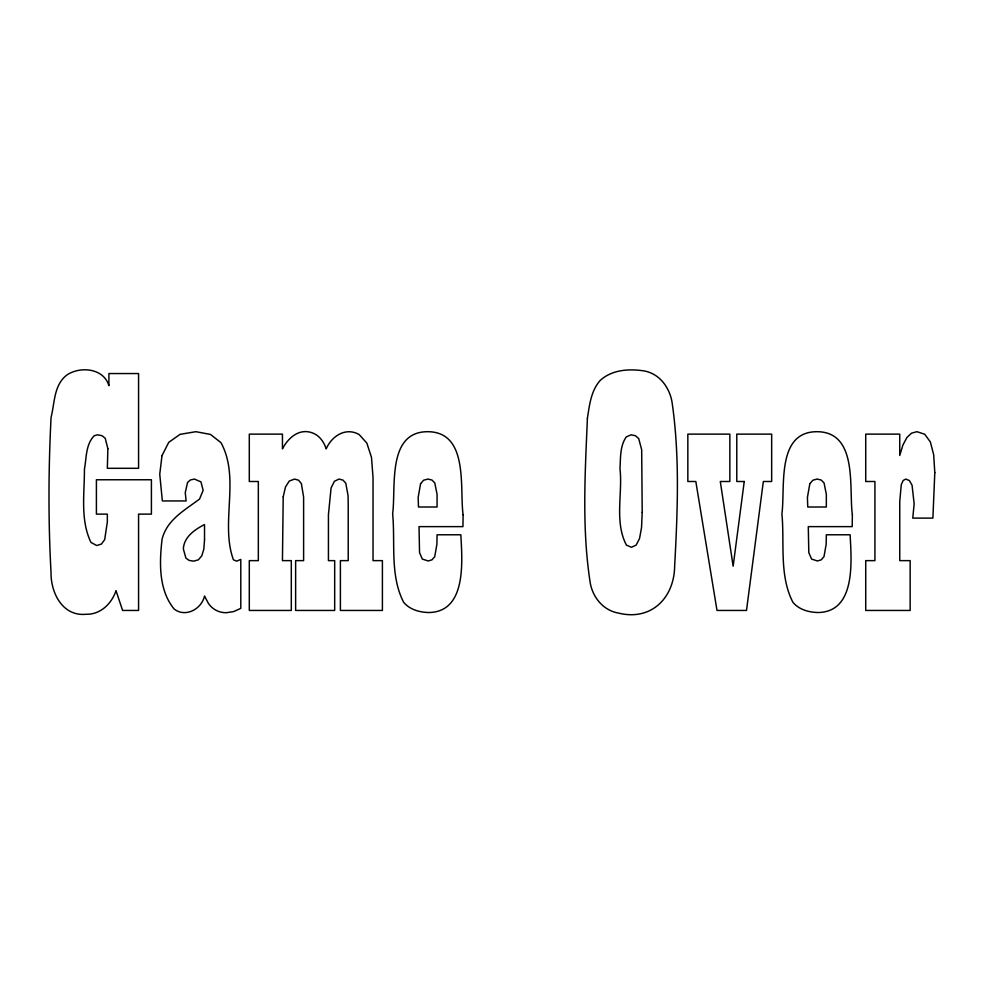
<?xml version="1.0" encoding="UTF-8"?>
<svg xmlns="http://www.w3.org/2000/svg" width="984" height="984" viewBox="0 0 984 984"><rect width="100%" height="100%" fill="white"/><g stroke="black" fill="none" stroke-linecap="round" stroke-linejoin="round"><path stroke-width="1.48" d="M463.107 514.817L462.935 526.625L419.024 526.625L419.541 552.651L422.321 559.072L428.224 560.978L432.013 559.81L434.731 556.649L436.896 544.324L437.068 534.779L460.844 534.779C462.185 560.646 466.871 611.642 429.086 612.528C419.701 612.356 409.996 609.785 403.698 602.38C389.75 575.48 395.408 542.971 392.641 513.783C396.171 487.449 386.675 431.582 427.88 431.693C469.073 432.074 459.442 488.359 463.107 514.817M852.365 514.817L852.193 526.625L808.282 526.625L808.811 552.651L811.579 559.072L817.483 560.978L821.283 559.81L823.989 556.649L826.166 544.324L826.339 534.779L850.114 534.779C851.443 560.646 856.129 611.642 818.356 612.528C808.959 612.356 799.254 609.785 792.956 602.38C779.02 575.48 784.666 542.971 781.911 513.783C785.441 487.449 775.933 431.582 817.138 431.693C858.343 432.074 848.712 488.359 852.365 514.817M107.859 448.704L107.342 468.31L138.572 468.31L138.572 373.551L108.904 373.551L108.904 385.703C103.812 368.385 80.971 366.06 67.466 374.596C53.726 384.363 54.821 402.714 51.07 417.376C48.425 468.999 48.191 520.77 51.02 572.393C50.713 592.798 62.533 616.661 86.161 614.262C100.479 614.656 111.745 603.598 116.014 590.658L122.606 610.449L138.572 610.449L138.572 514.128L151.413 514.128L151.413 479.762L96.407 479.762L96.407 514.128L107.342 514.128L107.342 521.938L104.685 539.638L101.389 544.066L96.752 545.542L90.983 542.442C80.073 519.859 84.538 493.501 84.427 469.282C86.506 458.101 85.645 444.424 94.193 435.777L97.441 434.817L102.004 435.691L105.251 438.286L107.859 448.704M934.8 472.652L932.894 518.113L912.758 518.113L914.148 503.882L912.07 485.272L909.462 480.623L905.821 479.073L903.164 480.475L901.258 484.706L899.745 501.631L899.745 560.634L910.151 560.634L910.151 610.449L865.723 610.449L865.723 560.634L874.924 560.634L874.924 481.496L865.723 481.496L865.723 434.128L899.745 434.128L899.745 455.469L902.906 445.063L906.817 437.634L911.491 433.181L916.928 431.693L924.751 434.252L930.335 441.927L933.681 454.731L934.8 472.652M642.208 512.393L641.531 527.658L639.514 538.556L636.156 545.099L631.445 547.276L626.427 545.111C614.213 521.926 622.786 493.624 619.994 468.655C620.646 457.966 619.834 446.158 626.242 436.933L631.101 434.817L635.467 435.752L638.69 438.544L641.679 449.737L642.208 512.393M587.411 418.225C585.123 473.169 581.716 528.937 590.326 583.463C593.081 597.878 603.586 610.449 618.419 613.069C651.002 621.236 674.237 598.112 674.655 566.107C677.57 511.532 679.932 456.195 672.01 401.964C669.452 387.401 659.612 373.883 644.471 370.98C629.28 368.582 611.95 369.553 600.117 380.525C590.953 390.894 589.49 405.125 587.411 418.225M283.207 496.834L282.445 560.634L291.301 560.634L291.301 610.449L249.296 610.449L249.296 560.634L258.325 560.634L258.325 481.496L249.296 481.496L249.296 434.128L282.445 434.128L282.445 448.876C288.091 437.978 299.001 428.138 312.026 432.763C319.32 435.26 323.921 441.779 326.184 448.876C331.731 436.096 345.667 426.847 359.172 434.559L366.872 443.144L371.497 457.462L373.034 477.511L373.034 560.634L382.407 560.634L382.407 610.449L340.402 610.449L340.402 560.634L348.213 560.634L348.213 504.066L348.041 495.555L345.79 483.193L342.973 480.106L339.025 479.073L334.388 481.299L331.079 487.966L328.435 514.644L328.435 560.634L334.683 560.634L334.683 610.449L295.63 610.449L295.63 560.634L303.613 560.634L303.613 497.117L301.362 483.587L298.546 480.204L294.597 479.073L289.284 481.041L285.483 486.969L283.207 496.834M204.524 539.81L203.836 549.146L201.794 555.825L198.374 559.822L193.59 561.163L189.113 560.4L185.915 558.125L183.356 549.01C183.873 536.981 194.82 529.527 204.524 524.546L204.524 539.81M162.003 455.604L159.752 474.214L162.348 500.942L186.124 500.942L185.263 492.603L187.563 482.455L190.429 479.921L194.463 479.073L200.97 481.889L203.135 490.352L199.531 499.072C184.771 510.192 166.702 519.884 162.053 539.367C159.347 562.651 158.522 589.92 174.131 609.022C185.484 617.903 201.572 609.096 204.524 596.046L208.362 603.327A20.984 20.984 0 0 0 226.394 612.7L233.552 611.617L240.797 608.358L240.797 559.416L236.627 561.163L233.442 559.834C219.986 523.119 240.49 478.322 220.97 442.665L210.502 434.436L195.841 431.693L180.047 434.35L168.768 442.32L162.003 455.604M744.248 481.496L733.141 566.194L720.3 481.496L729.845 481.496L729.845 434.128L687.841 434.128L687.841 481.496L695.823 481.496L717.004 610.449L746.499 610.449L763.338 481.496L771.665 481.496L771.665 434.128L736.782 434.128L736.782 481.496L744.248 481.496M420.586 483.673L418.151 497.461L418.507 507.006L437.068 507.006L437.068 494.337L434.768 482.886L431.902 480.02L427.88 479.073L423.624 480.217L420.586 483.673M809.844 483.673L807.421 497.461L807.766 507.006L826.339 507.006L826.339 494.337L824.038 482.886L821.16 480.02L817.138 479.073L812.882 480.217L809.844 483.673"/></g></svg>
